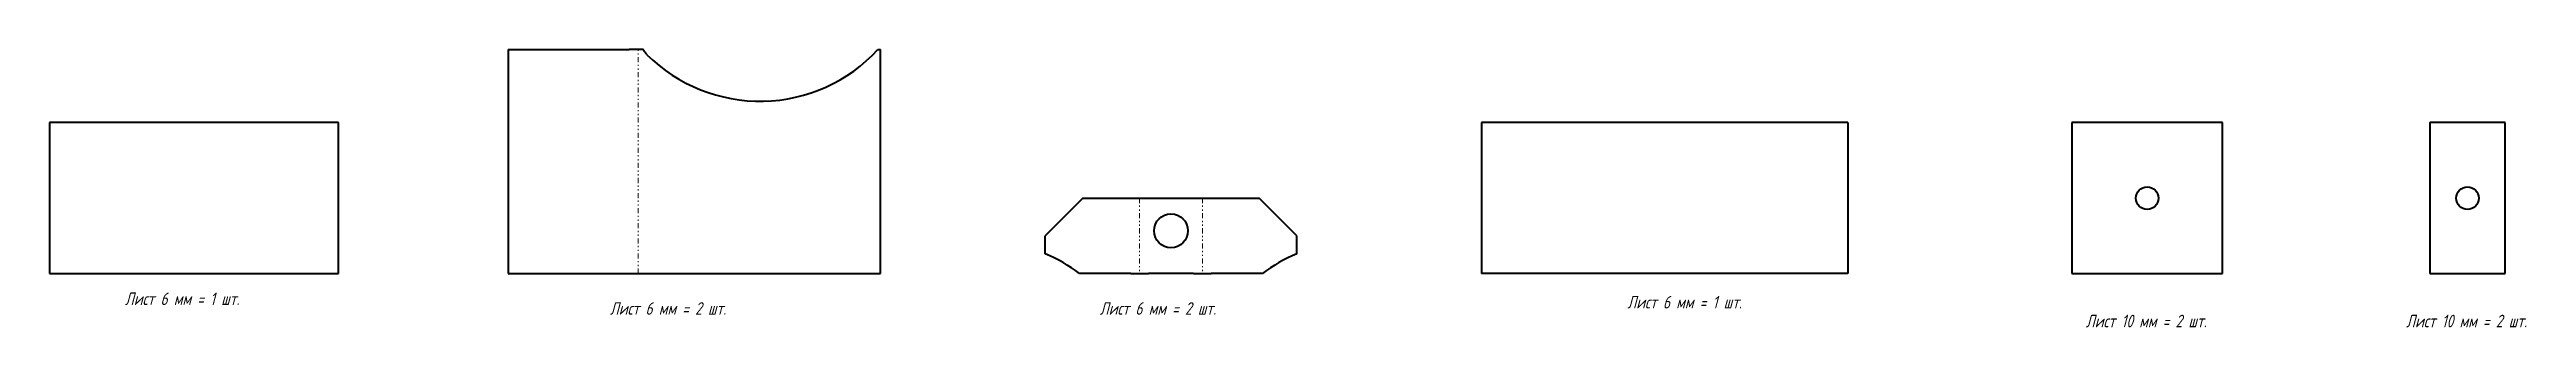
# Model space of a CAD drawing. Header units: millimetres. Extents: x 0 to 1972, y -43 to 178.
import ezdxf

# ---------------------------------------------------------------- set-up
doc = ezdxf.new("R2010")
doc.units = ezdxf.units.MM
doc.linetypes.add('K5LT_BASIC', pattern=[0])
doc.linetypes.add('K5LT_CHAIN_LINE_WITH_2_POINTS', pattern=[12, 4, -2, 1, -2, 1, -2])
doc.styles.add('KTEXTSTYLE', font='GOST_AU.SHX', dxfattribs={"width": 0.96, "height": 5})

msp = doc.modelspace()

# ---------------------------------------------------------------- linework, layer by layer
at = {"color": 7, "linetype": 'K5LT_BASIC', "lineweight": 40}
for p, q in [((365, 178), (461.5, 178)), ((365, 178), (365, 0)), ((472.7, 178), (461.5, 178)), ((659.5, 178), (661.6, 178)), ((661.6, 0), (661.6, 178)), ((230, 120), (0, 120)), ((0, 120), (0, 0)), ((230, 0), (230, 120)), ((1140, 120), (1140, 0)), ((1431.6, 120), (1140, 120)), ((1431.6, 120), (1431.6, 0)), ((1730, 120), (1610, 120)), ((1610, 120), (1610, 0)), ((1730, 0), (1730, 120)), ((1895, 120), (1895, 0)), ((1955, 120), (1895, 120)), ((1955, 0), (1955, 120)), ((822.7, 60), (792.7, 30)), ((822.7, 60), (860.7, 60)), ((860.7, 60), (874.8, 60)), ((874.8, 60), (910.8, 60)), ((910.8, 60), (924.9, 60)), ((924.9, 60), (962.9, 60)), ((992.9, 30), (962.9, 60)), ((792.7, 15.8), (792.7, 30)), ((992.9, 15.8), (992.9, 30)), ((0, 0), (230, 0)), ((365, 0), (461.5, 0)), ((461.5, 0), (475.6, 0)), ((860.7, 0), (820, 0)), ((910.8, 0), (924.9, 0)), ((965.6, 0), (924.9, 0)), ((1431.6, 0), (1140, 0)), ((1895, 0), (1955, 0)), ((475.6, 0), (661.6, 0)), ((860.7, 0), (874.8, 0)), ((910.8, 0), (874.8, 0)), ((1610, 0), (1730, 0))]:
    msp.add_line(p, q, dxfattribs=at)
at = {"color": 7, "linetype": 'K5LT_CHAIN_LINE_WITH_2_POINTS', "lineweight": 18}
for p, q in [((468.6, 0), (468.6, 178)), ((867.7, 60), (867.7, 0)), ((917.9, 60), (917.9, 0))]:
    msp.add_line(p, q, dxfattribs=at)
at = {"color": 7, "linetype": 'K5LT_BASIC', "lineweight": 40}
for centre, radius in [((1670, 60), 9), ((1925, 60), 9), ((892.8, 34), 13.5)]:
    msp.add_circle(centre, radius, dxfattribs=at)
for centre, start, end in [((565.6, 265), 225.3217, 317.1808), ((742.7, -102), 52.8327, 67.0066), ((1042.9, -102), 112.9934, 127.1673)]:
    msp.add_arc(centre, 128, start, end, dxfattribs=at)
msp.add_open_spline([(475.6, 174), (475.5, 174.2), (475.2, 174.5), (474.8, 175), (474.4, 175.6), (473.7, 176.6), (473.1, 177.4), (472.7, 178)], degree=3, knots=[0, 0, 0, 0, 0.533381, 1.070116, 1.606298, 2.142481, 4, 4, 4, 4], dxfattribs=at)

# ---------------------------------------------------------------- texts
at = {"color": 7, "char_height": 10, "attachment_point": 1, "style": 'KTEXTSTYLE'}
for s, insert in [('\\H3.5;\\W0.965;\\Q15;\\Q15;\\H10.00;Лист 6 мм = 1 шт.', (60, -15)), ('\\H3.5;\\W0.965;\\Q15;\\Q15;\\H10.00;Лист 6 мм = 1 шт.', (1256.1, -17.7)), ('\\H3.5;\\W0.965;\\Q15;\\Q15;\\H10.00;Лист 6 мм = 2 шт.', (446.1, -22.7)), ('\\H3.5;\\W0.965;\\Q15;\\Q15;\\H10.00;Лист 6 мм = 2 шт.', (836.1, -22.7)), ('\\H3.5;\\W0.965;\\Q15;\\Q15;\\H10.00;Лист 10 мм = 2 шт.', (1621.1, -32.7)), ('\\H3.5;\\W0.965;\\Q15;\\Q15;\\H10.00;Лист 10 мм = 2 шт.', (1876.1, -32.7))]:
    msp.add_mtext(s, dxfattribs=dict(at, insert=insert))

doc.saveas('drawing.dxf')
